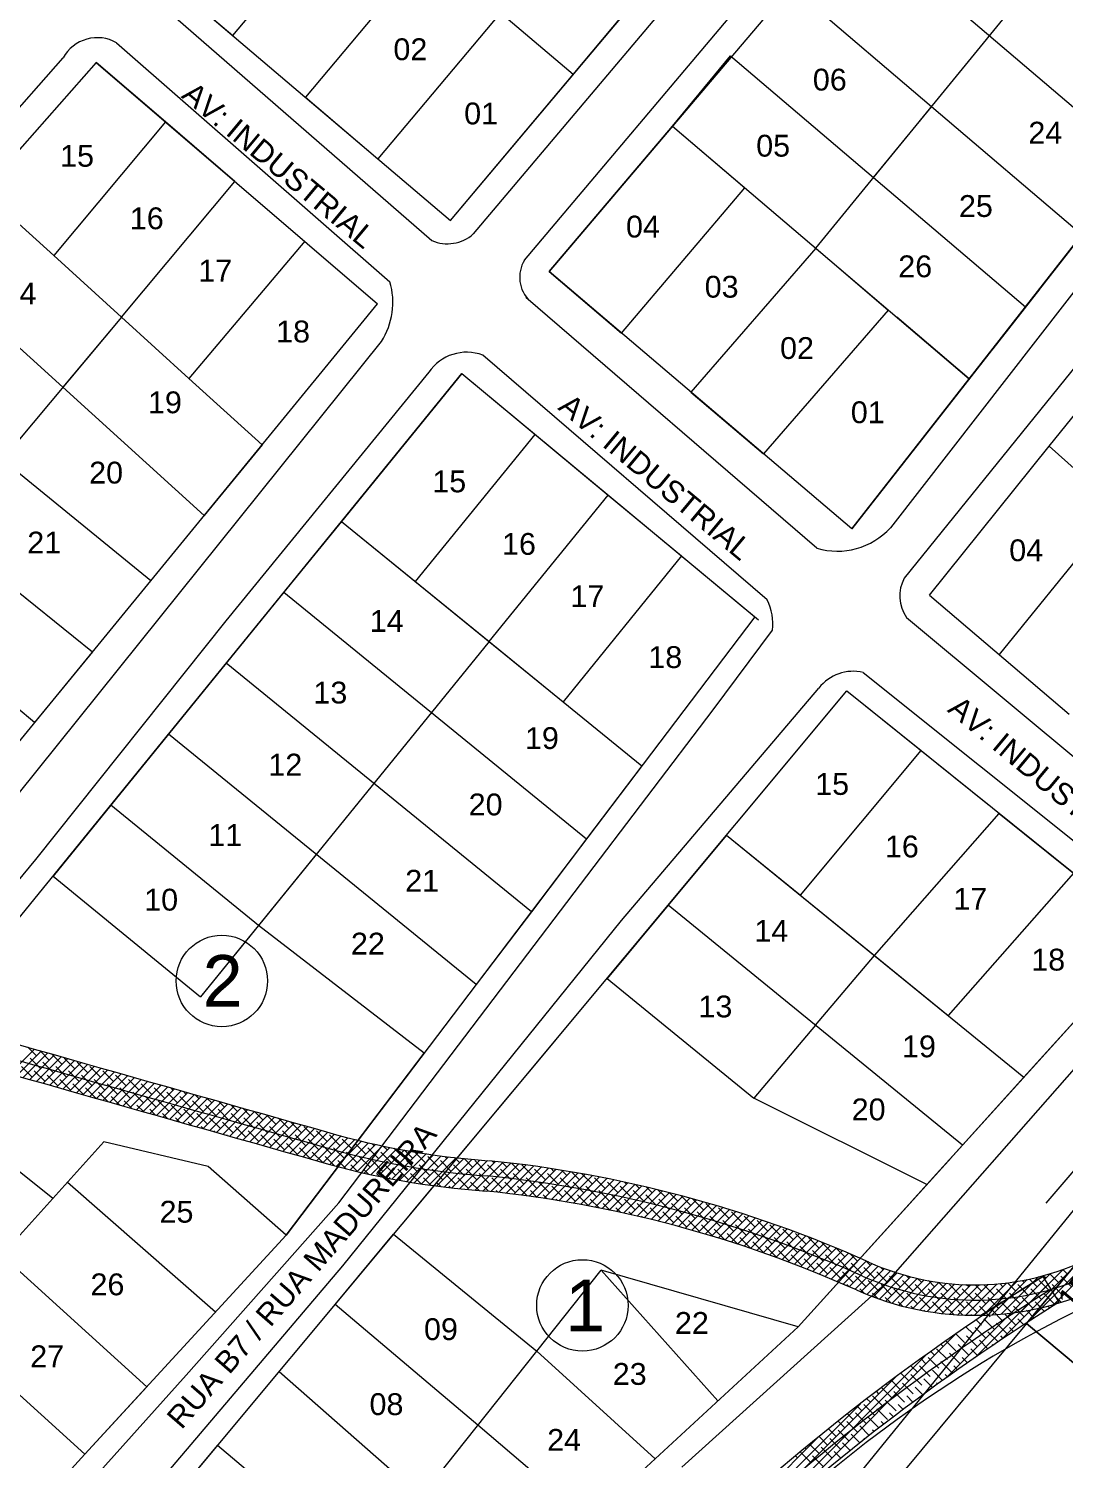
# Model space of a CAD drawing. Header units: metres. Extents: x 3808 to 8215, y 2374 to 6187.
# Drawn here: x 6023.7 to 6159.7, y 5523.2 to 5711 of the extents above; entities that cross this region are included whole.
import ezdxf

# ---------------------------------------------------------------- set-up
doc = ezdxf.new("R2010")
doc.units = ezdxf.units.M
doc.linetypes.add('CENTER', pattern=[2, 1.25, -0.25, 0.25, -0.25])
for name, color, linetype in [('0 - Divisão rela', 7, 'CENTER'), ('0 - Meio Fio', 32, 'Continuous'), ('0 - MEIO FIO 2', 251, 'Continuous'), ('COTAS', 7, 'Continuous'), ('divisórias', 7, 'Continuous'), ('Fluxo', 170, 'Continuous'), ('vista', 7, 'Continuous')]:
    doc.layers.add(name, color=color, linetype=linetype)
doc.styles.add('pedro', font='arial.ttf', dxfattribs={"height": 3})

msp = doc.modelspace()

# ---------------------------------------------------------------- linework, layer by layer
at = {"layer": '0 - Divisão rela', "linetype": 'Continuous', "lineweight": 5}
for p, q in [((6079.105, 5685.805), (6182.217, 5808.473)), ((6127.039, 5682.136), (6195.091, 5765.481)), ((6095.191, 5704.942), (6057.073, 5737.299)), ((6050.516, 5710.073), (6066.603, 5729.21)), ((6169.351, 5693.343), (6131.365, 5725.741)), ((6076.132, 5721.121), (6060.046, 5701.984)), ((6040.987, 5718.162), (6079.105, 5685.805)), ((6040.987, 5718.162), (6050.516, 5710.073)), ((6126.025, 5719.106), (6117.848, 5709.486)), ((6142.216, 5700.723), (6123.769, 5716.451)), ((6085.662, 5713.032), (6069.576, 5693.894)), ((6095.191, 5704.942), (6102.913, 5714.128)), ((6117.848, 5709.486), (6092.033, 5679.113)), ((6108.224, 5698.162), (6115.859, 5707.419)), ((6108.224, 5698.162), (6115.995, 5707.305)), ((6115.859, 5707.419), (6154.564, 5674.44)), ((6079.105, 5685.805), (6095.191, 5704.942)), ((6060.046, 5701.984), (6069.576, 5693.894)), ((6134.626, 5691.428), (6142.216, 5700.723)), ((6161.957, 5683.891), (6142.216, 5700.723)), ((6092.033, 5679.113), (6108.224, 5698.162)), ((6108.224, 5698.162), (6147.17, 5664.988)), ((6108.224, 5698.162), (6117.74, 5690.056)), ((6101.552, 5671.011), (6117.74, 5690.056)), ((6164.331, 5686.926), (6131.767, 5645.297)), ((6154.564, 5674.44), (6161.957, 5683.891)), ((6127.039, 5682.136), (6110.649, 5663.27)), ((6127.039, 5682.136), (6136.554, 5674.03)), ((6131.767, 5645.297), (6092.033, 5679.113)), ((6092.033, 5679.113), (6101.552, 5671.011)), ((6156.432, 5676.828), (6150.271, 5668.952)), ((6157.684, 5656.152), (6173.279, 5675.547)), ((6136.554, 5674.03), (6120.168, 5655.168)), ((6147.17, 5664.988), (6137.654, 5673.093)), ((6147.17, 5664.988), (6154.564, 5674.44)), ((6006.034, 5574.046), (6080.561, 5665.697)), ((6080.561, 5665.697), (6064.788, 5646.301)), ((6080.561, 5665.697), (6119.512, 5633.38)), ((6080.561, 5665.697), (6119.041, 5633.771)), ((6080.561, 5665.697), (6099.801, 5649.734)), ((6131.767, 5645.297), (6147.17, 5664.988)), ((6110.649, 5663.27), (6120.168, 5655.168)), ((6090.181, 5657.716), (6074.479, 5638.406)), ((6141.972, 5636.612), (6157.684, 5656.152)), ((6157.684, 5656.152), (6175.806, 5639.963)), ((6084.171, 5630.511), (6099.801, 5649.734)), ((6099.801, 5649.734), (6109.421, 5641.753)), ((6151.14, 5628.809), (6166.745, 5648.058)), ((6064.788, 5646.301), (6057.217, 5636.99)), ((6064.788, 5646.301), (6104.204, 5614.192)), ((6064.788, 5646.301), (6084.171, 5630.511)), ((6109.421, 5641.753), (6093.862, 5622.616)), ((6057.217, 5636.99), (6049.647, 5627.68)), ((6057.217, 5636.99), (6096.956, 5604.628)), ((6141.972, 5636.612), (6160.309, 5621.007)), ((6119.041, 5633.771), (6057.524, 5552.593)), ((6084.171, 5630.511), (6046.279, 5583.908)), ((6084.171, 5630.511), (6093.862, 5622.616)), ((6049.647, 5627.68), (6042.076, 5618.37)), ((6089.708, 5595.064), (6049.647, 5627.68)), ((6040.817, 5515.792), (6131.125, 5624.042)), ((6131.125, 5624.042), (6171.111, 5591.89)), ((6131.125, 5624.042), (6140.477, 5616.523)), ((6131.125, 5624.042), (6140.866, 5616.209)), ((6042.076, 5618.37), (6034.505, 5609.059)), ((6082.461, 5585.499), (6042.076, 5618.37)), ((6125.031, 5597.225), (6140.866, 5616.209)), ((6140.477, 5616.523), (6149.828, 5609.003)), ((6104.204, 5614.192), (6096.956, 5604.628)), ((6034.505, 5609.059), (6026.934, 5599.749)), ((6053.896, 5593.276), (6034.505, 5609.059)), ((6134.722, 5589.331), (6151.118, 5607.966)), ((6151.118, 5607.966), (6160.859, 5600.133)), ((6096.956, 5604.628), (6089.708, 5595.064)), ((6115.339, 5605.12), (6107.652, 5595.906)), ((6115.339, 5605.12), (6154.349, 5573.342)), ((6115.339, 5605.12), (6124.643, 5597.541)), ((6115.339, 5605.12), (6134.722, 5589.331)), ((6115.339, 5605.12), (6125.031, 5597.225)), ((6061.466, 5602.587), (6053.896, 5593.276)), ((6160.859, 5600.133), (6144.413, 5581.436)), ((6026.934, 5599.749), (6046.279, 5583.908)), ((6089.708, 5595.064), (6082.461, 5585.499)), ((6107.652, 5595.906), (6099.645, 5586.307)), ((6107.652, 5595.906), (6099.965, 5586.691)), ((6146.303, 5564.439), (6107.652, 5595.906)), ((6053.896, 5593.276), (6046.279, 5583.908)), ((6075.644, 5576.503), (6053.896, 5593.276)), ((6171.111, 5591.89), (6124.723, 5540.56)), ((6171.111, 5591.89), (6154.349, 5573.342)), ((6126.977, 5580.172), (6134.722, 5589.331)), ((6134.722, 5589.331), (6144.413, 5581.436)), ((6099.645, 5586.307), (6118.915, 5570.575)), ((6126.977, 5580.172), (6118.915, 5570.575)), ((6073.774, 5555.296), (6092.992, 5578.332)), ((6073.774, 5555.296), (6092.992, 5578.332)), ((6057.524, 5552.593), (6075.644, 5576.503)), ((6154.349, 5573.342), (6146.303, 5564.439)), ((6141.609, 5559.246), (6118.915, 5570.575)), ((6026.903, 5557.419), (6033.594, 5564.85)), ((6047.274, 5561.64), (6033.594, 5564.85)), ((6146.303, 5564.439), (6139.598, 5557.02)), ((6146.303, 5564.439), (6141.609, 5559.246)), ((6124.723, 5540.56), (6144.838, 5562.818)), ((6057.524, 5552.593), (6047.274, 5561.64)), ((6048.232, 5542.485), (6028.808, 5559.534)), ((6031.105, 5523.853), (6057.524, 5552.593)), ((6063.942, 5543.511), (6071.629, 5552.726)), ((6071.629, 5552.726), (6090.409, 5537.393)), ((6039.226, 5532.688), (6020.212, 5549.987)), ((6090.409, 5537.393), (6098.876, 5548.036)), ((6098.876, 5548.036), (6114.188, 5530.848)), ((6124.723, 5540.56), (6098.876, 5548.036)), ((6082.667, 5527.659), (6063.942, 5543.511)), ((6012.183, 5541.069), (6031.105, 5523.853)), ((6124.723, 5540.56), (6097.295, 5515.274)), ((6067.702, 5508.846), (6090.409, 5537.393)), ((6090.409, 5537.393), (6105.962, 5523.264)), ((6075.233, 5518.313), (6056.588, 5534.696)), ((6031.105, 5523.853), (6039.226, 5532.688)), ((6097.295, 5515.274), (6082.667, 5527.659)), ((6040.817, 5515.792), (6048.505, 5525.006)), ((6081.063, 5497.599), (6048.505, 5525.006)), ((6031.105, 5523.853), (6022.77, 5514.786))]:
    msp.add_line(p, q, dxfattribs=at)
at = {"layer": '0 - Meio Fio', "linetype": 'Continuous', "lineweight": 5}
for p, q in [((6230.743, 5766.452), (6136.825, 5645.45)), ((5990.67, 5758.066), (6076.639, 5683.145)), ((6132.401, 5743.693), (6082.077, 5684.02)), ((6088.816, 5680.586), (6131.731, 5731.491)), ((6206.949, 5723.362), (6138.642, 5638.836)), ((6292.941, 5714.676), (6157.207, 5556.82)), ((6035.264, 5709.114), (6071.15, 5677.742)), ((5991.248, 5665.137), (6028.255, 5707.154)), ((6127.166, 5642.77), (6088.999, 5675.66)), ((6015.912, 5602.557), (6070.028, 5669.899)), ((6120.668, 5635.985), (6083.328, 5668.111)), ((6076.241, 5665.865), (6049.618, 5633.222)), ((6138.947, 5633.695), (6178.665, 5600.58)), ((6049.618, 5633.222), (6024.607, 5601.915)), ((6113.56, 5621.561), (6121.36, 5632.013)), ((6133.26, 5626.481), (6173.05, 5594.609)), ((6101.532, 5593.923), (6127.429, 5624.424)), ((6087.456, 5587.19), (6113.56, 5621.561)), ((6024.607, 5601.915), (5966.759, 5531.795)), ((6064.984, 5548.6), (6101.532, 5593.923)), ((6064.442, 5556.873), (6087.456, 5587.19)), ((6172.021, 5587.069), (6136.176, 5546.287)), ((6044.389, 5534.247), (6064.442, 5556.873)), ((6038.915, 5517.928), (6064.984, 5548.6)), ((6136.176, 5546.287), (6109.449, 5522.165)), ((6009.296, 5495.04), (6044.389, 5534.247))]:
    msp.add_line(p, q, dxfattribs=at)
for centre, radius, start, end in [((6032.738, 5704.638), 5.14, 60.55755, 150.69732), ((6078.668, 5687.869), 5.141, 246.75804, 311.53719), ((6092.452, 5678.327), 4.28, 148.15058, 226.38874), ((6061.881, 5675.066), 9.648, 327.62024, 16.10444), ((6081.209, 5662.491), 6.006, 69.34203, 145.81615), ((6129.836, 5651.892), 9.505, 253.68116, 317.33203), ((6142.949, 5636.511), 4.894, 151.64569, 215.13131), ((6114.457, 5632.857), 6.954, 353.02667, 26.73434), ((6131.975, 5620.829), 5.796, 77.19159, 141.66158)]:
    msp.add_arc(centre, radius, start, end, dxfattribs=at)
at = {"layer": '0 - MEIO FIO 2', "lineweight": 5}
msp.add_line((6161.957, 5557.251), (6032.562, 5398.339), dxfattribs=at)
at = {"layer": 'COTAS', "color": 1, "lineweight": 5}
for p, q in [((6154.67, 5541), (6269.8, 5679.366)), ((6185.418, 5515.415), (6154.67, 5541))]:
    msp.add_line(p, q, dxfattribs=at)
at = {"layer": 'divisórias', "linetype": 'Continuous', "lineweight": 5}
for p, q in [((6032.591, 5706.54), (5992.987, 5661.558)), ((6032.591, 5706.54), (6069.53, 5674.85)), ((6041.698, 5698.726), (6032.591, 5706.54)), ((6041.698, 5698.726), (6027.025, 5681.179)), ((6050.806, 5690.913), (6041.698, 5698.726)), ((6035.908, 5673.111), (6050.806, 5690.913)), ((6027.025, 5681.179), (6017.711, 5689.639)), ((6059.963, 5683.056), (6044.767, 5665.064)), ((6009.781, 5680.633), (6028.211, 5663.905)), ((6035.908, 5673.111), (6027.025, 5681.179)), ((6035.908, 5673.111), (6012.43, 5645.03)), ((6035.908, 5673.111), (6028.206, 5663.909)), ((6044.767, 5665.064), (6035.908, 5673.111)), ((6066.988, 5671.746), (6069.53, 5674.85)), ((5980.397, 5566.042), (6066.988, 5671.746)), ((6046.765, 5647.06), (6028.206, 5663.909)), ((6044.767, 5665.064), (6054.369, 5656.343)), ((6054.369, 5656.343), (6046.765, 5647.06)), ((6020.278, 5654.417), (6039.772, 5638.523)), ((6012.43, 5645.03), (6032.117, 5629.179)), ((6024.513, 5619.896), (6005.007, 5635.976)), ((6032.117, 5629.179), (6024.513, 5619.896)), ((6026.903, 5557.419), (6006.034, 5574.046)), ((6020.212, 5549.987), (6026.903, 5557.419))]:
    msp.add_line(p, q, dxfattribs=at)
at = {"layer": 'Fluxo', "linetype": 'Continuous', "lineweight": 5}
for p, q in [((6024.752, 5576.145), (6023.619, 5577.278)), ((6021.272, 5573.787), (6024.51, 5577.025)), ((6022.146, 5573.539), (6025.384, 5576.777)), ((6023.02, 5573.29), (6026.258, 5576.529)), ((6023.894, 5573.042), (6027.133, 5576.28)), ((6025.314, 5574.461), (6023.911, 5575.865)), ((6024.768, 5572.794), (6028.007, 5576.032)), ((6026.436, 5575.584), (6025.187, 5576.833)), ((6025.643, 5572.545), (6028.881, 5575.784)), ((6026.517, 5572.297), (6029.756, 5575.536)), ((6028.12, 5575.023), (6026.755, 5576.388)), ((6029.804, 5574.461), (6028.401, 5575.865)), ((6024.191, 5573.339), (6022.788, 5574.742)), ((6025.875, 5572.778), (6024.472, 5574.181)), ((6026.998, 5573.9), (6025.594, 5575.303)), ((6027.559, 5572.216), (6026.156, 5573.62)), ((6028.681, 5573.339), (6027.278, 5574.742)), ((6027.391, 5572.049), (6030.63, 5575.287)), ((6028.266, 5571.801), (6031.504, 5575.039)), ((6030.365, 5572.778), (6028.962, 5574.181)), ((6029.14, 5571.552), (6032.379, 5574.791)), ((6030.014, 5571.304), (6033.253, 5574.543)), ((6031.488, 5573.9), (6030.084, 5575.303)), ((6032.049, 5572.216), (6030.646, 5573.62)), ((6030.889, 5571.056), (6034.127, 5574.295)), ((6031.763, 5570.808), (6035.002, 5574.047)), ((6033.171, 5573.339), (6031.768, 5574.742)), ((6032.637, 5570.56), (6035.876, 5573.799)), ((6034.855, 5572.778), (6033.452, 5574.181)), ((6033.512, 5570.312), (6036.751, 5573.551)), ((6036.539, 5572.216), (6035.136, 5573.62)), ((6029.243, 5571.655), (6027.839, 5573.058)), ((6030.926, 5571.094), (6029.523, 5572.497)), ((6032.561, 5570.581), (6031.207, 5571.936)), ((6033.733, 5571.655), (6032.33, 5573.058)), ((6035.417, 5571.094), (6034.013, 5572.497)), ((6034.386, 5570.064), (6037.625, 5573.303)), ((6035.261, 5569.816), (6038.5, 5573.055)), ((6037.1, 5570.533), (6035.697, 5571.936)), ((6036.135, 5569.568), (6039.375, 5572.807)), ((6038.223, 5571.655), (6036.82, 5573.058)), ((6037.01, 5569.32), (6040.249, 5572.559)), ((6037.884, 5569.072), (6041.124, 5572.311)), ((6039.907, 5571.094), (6038.503, 5572.497)), ((6038.759, 5568.824), (6041.998, 5572.063)), ((6039.345, 5572.778), (6039.293, 5572.83)), ((6039.634, 5568.576), (6042.873, 5571.815)), ((6041.59, 5570.533), (6040.187, 5571.936)), ((6041.029, 5572.216), (6040.86, 5572.386)), ((6042.713, 5571.655), (6042.426, 5571.942)), ((6034.129, 5570.137), (6032.891, 5571.374)), ((6035.696, 5569.692), (6034.575, 5570.813)), ((6037.262, 5569.248), (6036.258, 5570.252)), ((6038.784, 5569.971), (6037.381, 5571.374)), ((6040.468, 5569.41), (6039.065, 5570.813)), ((6040.508, 5568.328), (6043.748, 5571.567)), ((6042.152, 5568.849), (6040.749, 5570.252)), ((6041.383, 5568.08), (6044.622, 5571.319)), ((6043.274, 5569.971), (6041.871, 5571.374)), ((6042.258, 5567.832), (6045.497, 5571.072)), ((6043.132, 5567.584), (6046.372, 5570.824)), ((6044.958, 5569.41), (6043.555, 5570.813)), ((6044.397, 5571.094), (6043.993, 5571.498)), ((6044.007, 5567.336), (6047.247, 5570.576)), ((6044.882, 5567.089), (6048.121, 5570.328)), ((6046.642, 5568.849), (6045.239, 5570.252)), ((6046.081, 5570.533), (6045.559, 5571.054)), ((6045.756, 5566.841), (6048.996, 5570.081)), ((6046.631, 5566.593), (6049.871, 5569.833)), ((6047.764, 5569.971), (6047.125, 5570.611)), ((6049.448, 5569.41), (6048.691, 5570.167)), ((6038.829, 5568.804), (6037.942, 5569.691)), ((6040.396, 5568.36), (6039.626, 5569.129)), ((6041.962, 5567.916), (6041.31, 5568.568)), ((6043.836, 5568.288), (6042.432, 5569.691)), ((6043.529, 5567.472), (6042.994, 5568.007)), ((6045.519, 5567.726), (6044.116, 5569.129)), ((6047.203, 5567.165), (6045.8, 5568.568)), ((6048.326, 5568.288), (6046.922, 5569.691)), ((6048.887, 5566.604), (6047.484, 5568.007)), ((6047.506, 5566.345), (6050.746, 5569.585)), ((6048.381, 5566.098), (6051.621, 5569.338)), ((6050.009, 5567.726), (6048.606, 5569.129)), ((6049.256, 5565.85), (6052.496, 5569.09)), ((6050.131, 5565.602), (6053.371, 5568.842)), ((6051.132, 5568.849), (6050.257, 5569.724)), ((6051.693, 5567.165), (6050.29, 5568.568)), ((6051.006, 5565.355), (6054.246, 5568.595)), ((6052.816, 5568.288), (6051.823, 5569.281)), ((6051.88, 5565.107), (6055.121, 5568.347)), ((6053.377, 5566.604), (6051.974, 5568.007)), ((6052.755, 5564.86), (6055.996, 5568.1)), ((6054.5, 5567.726), (6053.388, 5568.838)), ((6056.183, 5567.165), (6054.954, 5568.395)), ((6057.867, 5566.604), (6056.519, 5567.952)), ((6045.095, 5567.028), (6044.677, 5567.446)), ((6046.661, 5566.585), (6046.361, 5566.884)), ((6048.227, 5566.141), (6048.045, 5566.323)), ((6050.571, 5566.042), (6049.168, 5567.446)), ((6052.254, 5565.481), (6050.851, 5566.884)), ((6053.938, 5564.92), (6052.535, 5566.323)), ((6053.63, 5564.612), (6056.871, 5567.852)), ((6055.061, 5566.042), (6053.658, 5567.446)), ((6054.505, 5564.364), (6057.746, 5567.605)), ((6056.745, 5565.481), (6055.341, 5566.884)), ((6055.38, 5564.117), (6058.621, 5567.357)), ((6056.255, 5563.869), (6059.496, 5567.11)), ((6058.428, 5564.92), (6057.025, 5566.323)), ((6057.13, 5563.622), (6060.371, 5566.863)), ((6058.006, 5563.375), (6061.246, 5566.615)), ((6059.551, 5566.042), (6058.148, 5567.446)), ((6058.881, 5563.127), (6062.121, 5566.368)), ((6059.756, 5562.88), (6062.995, 5566.119)), ((6061.235, 5565.481), (6059.832, 5566.884)), ((6062.919, 5564.92), (6061.515, 5566.323)), ((6049.793, 5565.698), (6049.729, 5565.762)), ((6055.622, 5564.359), (6054.219, 5565.762)), ((6057.306, 5563.797), (6055.903, 5565.201)), ((6058.99, 5563.236), (6057.587, 5564.639)), ((6060.112, 5564.359), (6058.709, 5565.762)), ((6061.796, 5563.797), (6060.393, 5565.201)), ((6060.631, 5562.632), (6063.869, 5565.871)), ((6061.506, 5562.385), (6064.75, 5565.629)), ((6063.48, 5563.236), (6062.077, 5564.639)), ((6062.379, 5562.135), (6065.638, 5565.394)), ((6064.602, 5564.359), (6063.199, 5565.762)), ((6063.256, 5561.89), (6066.532, 5565.166)), ((6064.14, 5561.652), (6067.433, 5564.945)), ((6066.286, 5563.797), (6064.883, 5565.201)), ((6065.031, 5561.42), (6068.342, 5564.731)), ((6065.928, 5561.194), (6069.258, 5564.524)), ((6067.97, 5563.236), (6066.567, 5564.639)), ((6066.832, 5560.976), (6070.181, 5564.324)), ((6067.409, 5564.92), (6067.368, 5564.96)), ((6067.743, 5560.764), (6071.111, 5564.133)), ((6069.092, 5564.359), (6068.832, 5564.619)), ((6070.776, 5563.797), (6070.268, 5564.306)), ((6060.673, 5562.675), (6059.27, 5564.078)), ((6062.319, 5562.152), (6060.954, 5563.517)), ((6063.87, 5561.724), (6062.638, 5562.956)), ((6065.164, 5562.675), (6063.76, 5564.078)), ((6065.387, 5561.329), (6064.322, 5562.394)), ((6066.847, 5562.114), (6065.444, 5563.517)), ((6068.531, 5561.552), (6067.128, 5562.956)), ((6069.654, 5562.675), (6068.251, 5564.078)), ((6068.661, 5560.56), (6072.05, 5563.948)), ((6070.215, 5560.991), (6068.812, 5562.394)), ((6069.586, 5560.362), (6072.996, 5563.772)), ((6071.338, 5562.114), (6069.934, 5563.517)), ((6070.518, 5560.172), (6073.95, 5563.603)), ((6071.458, 5559.989), (6074.912, 5563.443)), ((6073.021, 5561.552), (6071.618, 5562.956)), ((6072.46, 5563.236), (6071.676, 5564.021)), ((6072.405, 5559.814), (6075.882, 5563.291)), ((6074.144, 5562.675), (6073.058, 5563.761)), ((6074.705, 5560.991), (6073.302, 5562.394)), ((6073.36, 5559.646), (6076.861, 5563.147)), ((6074.323, 5559.486), (6077.849, 5563.012)), ((6075.828, 5562.114), (6074.424, 5563.517)), ((6075.294, 5559.335), (6078.845, 5562.886)), ((6077.511, 5561.552), (6076.108, 5562.956)), ((6076.272, 5559.191), (6079.851, 5562.769)), ((6077.26, 5559.055), (6080.866, 5562.661)), ((6079.195, 5560.991), (6077.792, 5562.394)), ((6078.255, 5558.929), (6081.89, 5562.563)), ((6078.634, 5562.675), (6078.363, 5562.946)), ((6079.26, 5558.81), (6082.924, 5562.475)), ((6080.318, 5562.114), (6079.638, 5562.793)), ((6080.273, 5558.701), (6083.968, 5562.396)), ((6082.002, 5561.552), (6080.895, 5562.658)), ((6081.295, 5558.601), (6084.989, 5562.295)), ((6083.685, 5560.991), (6082.282, 5562.394)), ((6084.808, 5562.114), (6084.584, 5562.337)), ((6066.872, 5560.966), (6066.006, 5561.833)), ((6068.328, 5560.633), (6067.689, 5561.272)), ((6069.757, 5560.327), (6069.373, 5560.71)), ((6071.899, 5560.43), (6070.496, 5561.833)), ((6073.583, 5559.869), (6072.179, 5561.272)), ((6075.229, 5559.344), (6073.863, 5560.71)), ((6076.389, 5560.43), (6074.986, 5561.833)), ((6078.073, 5559.869), (6076.67, 5561.272)), ((6079.757, 5559.307), (6078.353, 5560.71)), ((6080.879, 5560.43), (6079.476, 5561.833)), ((6082.563, 5559.869), (6081.16, 5561.272)), ((6082.327, 5558.51), (6086.001, 5562.184)), ((6084.247, 5559.307), (6082.843, 5560.71)), ((6083.368, 5558.429), (6087.007, 5562.067)), ((6085.369, 5560.43), (6083.966, 5561.833)), ((6084.397, 5558.335), (6088.007, 5561.945)), ((6085.41, 5558.225), (6089.002, 5561.817)), ((6087.053, 5559.869), (6085.65, 5561.272)), ((6086.492, 5561.552), (6085.842, 5562.202)), ((6086.416, 5558.109), (6089.991, 5561.684)), ((6088.176, 5560.991), (6087.112, 5562.055)), ((6088.737, 5559.307), (6087.334, 5560.71)), ((6087.417, 5557.988), (6090.975, 5561.545)), ((6088.412, 5557.86), (6091.953, 5561.401)), ((6089.859, 5560.43), (6088.456, 5561.833)), ((6089.402, 5557.727), (6092.926, 5561.252)), ((6091.543, 5559.869), (6090.14, 5561.272)), ((6090.386, 5557.589), (6093.894, 5561.097)), ((6091.364, 5557.445), (6094.857, 5560.937)), ((6093.227, 5559.307), (6091.824, 5560.71)), ((6092.666, 5560.991), (6092.31, 5561.347)), ((6092.337, 5557.295), (6095.814, 5560.772)), ((6093.305, 5557.14), (6096.767, 5560.602)), ((6094.349, 5560.43), (6093.641, 5561.138)), ((6094.267, 5556.98), (6097.715, 5560.427)), ((6096.033, 5559.869), (6094.987, 5560.915)), ((6097.717, 5559.307), (6096.346, 5560.678)), ((6071.16, 5560.046), (6071.057, 5560.149)), ((6076.543, 5559.153), (6075.547, 5560.149)), ((6077.838, 5558.981), (6077.231, 5559.588)), ((6079.114, 5558.827), (6078.915, 5559.027)), ((6081.44, 5558.746), (6080.037, 5560.149)), ((6082.84, 5558.469), (6081.721, 5559.588)), ((6084.061, 5558.37), (6083.405, 5559.027)), ((6085.93, 5558.746), (6084.527, 5560.149)), ((6087.614, 5558.185), (6086.211, 5559.588)), ((6089.161, 5557.76), (6087.895, 5559.027)), ((6090.421, 5558.746), (6089.017, 5560.149)), ((6092.104, 5558.185), (6090.701, 5559.588)), ((6093.788, 5557.623), (6092.385, 5559.027)), ((6094.911, 5558.746), (6093.508, 5560.149)), ((6096.595, 5558.185), (6095.191, 5559.588)), ((6095.224, 5556.815), (6098.657, 5560.248)), ((6096.176, 5556.644), (6099.595, 5560.063)), ((6098.278, 5557.623), (6096.875, 5559.027)), ((6097.123, 5556.468), (6100.528, 5559.873)), ((6099.401, 5558.746), (6097.998, 5560.149)), ((6098.065, 5556.288), (6101.457, 5559.679)), ((6099.002, 5556.102), (6102.38, 5559.48)), ((6101.085, 5558.185), (6099.681, 5559.588)), ((6099.934, 5555.912), (6103.299, 5559.277)), ((6100.523, 5559.869), (6100.516, 5559.876)), ((6100.861, 5555.716), (6104.214, 5559.069)), ((6102.768, 5557.623), (6101.365, 5559.027)), ((6101.784, 5555.516), (6105.124, 5558.856)), ((6102.207, 5559.307), (6101.938, 5559.576)), ((6102.701, 5555.311), (6106.029, 5558.639)), ((6103.891, 5558.746), (6103.378, 5559.259)), ((6105.575, 5558.185), (6104.835, 5558.924)), ((6107.259, 5557.623), (6106.312, 5558.57)), ((6085.319, 5558.235), (6085.089, 5558.465)), ((6090.467, 5557.577), (6089.579, 5558.465)), ((6091.786, 5557.381), (6091.262, 5557.904)), ((6093.119, 5557.171), (6092.946, 5557.343)), ((6095.472, 5557.062), (6094.069, 5558.465)), ((6097.156, 5556.501), (6095.753, 5557.904)), ((6098.596, 5556.183), (6097.436, 5557.343)), ((6099.962, 5557.062), (6098.559, 5558.465)), ((6100.005, 5555.897), (6099.12, 5556.782)), ((6101.646, 5556.501), (6100.243, 5557.904)), ((6103.33, 5555.94), (6101.927, 5557.343)), ((6104.452, 5557.062), (6103.049, 5558.465)), ((6105.013, 5555.378), (6103.61, 5556.782)), ((6103.614, 5555.102), (6106.93, 5558.418)), ((6104.523, 5554.888), (6107.827, 5558.192)), ((6106.136, 5556.501), (6104.733, 5557.904)), ((6105.427, 5554.669), (6108.719, 5557.962)), ((6106.326, 5554.446), (6109.607, 5557.727)), ((6107.82, 5555.94), (6106.417, 5557.343)), ((6107.221, 5554.218), (6110.491, 5557.489)), ((6108.942, 5557.062), (6107.808, 5558.197)), ((6109.504, 5555.378), (6108.1, 5556.782)), ((6108.111, 5553.986), (6111.371, 5557.246)), ((6108.997, 5553.749), (6112.246, 5556.998)), ((6110.626, 5556.501), (6109.325, 5557.803)), ((6109.879, 5553.509), (6113.117, 5556.747)), ((6112.31, 5555.94), (6110.907, 5557.343)), ((6113.994, 5555.378), (6112.591, 5556.782)), ((6101.431, 5555.593), (6100.804, 5556.22)), ((6102.875, 5555.272), (6102.488, 5555.659)), ((6104.338, 5554.932), (6104.172, 5555.098)), ((6106.697, 5554.817), (6105.294, 5556.22)), ((6108.381, 5554.256), (6106.978, 5555.659)), ((6110.065, 5553.695), (6108.662, 5555.098)), ((6111.187, 5554.817), (6109.784, 5556.22)), ((6110.756, 5553.263), (6113.985, 5556.492)), ((6112.871, 5554.256), (6111.468, 5555.659)), ((6111.629, 5553.014), (6114.848, 5556.232)), ((6112.498, 5552.76), (6115.707, 5555.969)), ((6114.555, 5553.695), (6113.152, 5555.098)), ((6113.363, 5552.503), (6116.562, 5555.702)), ((6114.224, 5552.241), (6117.413, 5555.43)), ((6115.678, 5554.817), (6114.274, 5556.22)), ((6115.08, 5551.975), (6118.261, 5555.155)), ((6115.933, 5551.705), (6119.104, 5554.876)), ((6117.361, 5554.256), (6115.958, 5555.659)), ((6119.045, 5553.695), (6117.642, 5555.098)), ((6111.749, 5553.133), (6110.346, 5554.537)), ((6113.432, 5552.572), (6112.029, 5553.975)), ((6115.116, 5552.011), (6113.713, 5553.414)), ((6116.239, 5553.133), (6114.836, 5554.537)), ((6117.923, 5552.572), (6116.519, 5553.975)), ((6116.781, 5551.43), (6119.943, 5554.593)), ((6117.625, 5551.152), (6120.779, 5554.306)), ((6119.606, 5552.011), (6118.203, 5553.414)), ((6118.466, 5550.87), (6121.611, 5554.016)), ((6119.302, 5550.584), (6122.439, 5553.721)), ((6120.729, 5553.133), (6119.326, 5554.537)), ((6120.135, 5550.294), (6123.264, 5553.423)), ((6120.964, 5550.001), (6124.084, 5553.121)), ((6122.413, 5552.572), (6121.01, 5553.975)), ((6124.097, 5552.011), (6122.693, 5553.414)), ((6116.8, 5551.45), (6115.397, 5552.853)), ((6118.484, 5550.888), (6117.081, 5552.291)), ((6120.168, 5550.327), (6118.765, 5551.73)), ((6121.29, 5551.45), (6119.887, 5552.853)), ((6121.851, 5549.766), (6120.448, 5551.169)), ((6122.974, 5550.888), (6121.571, 5552.291)), ((6121.789, 5549.703), (6124.902, 5552.816)), ((6122.61, 5549.402), (6125.715, 5552.507)), ((6124.658, 5550.327), (6123.255, 5551.73)), ((6123.428, 5549.097), (6126.525, 5552.194)), ((6124.241, 5548.788), (6127.331, 5551.878)), ((6125.78, 5551.45), (6124.377, 5552.853)), ((6126.342, 5549.766), (6124.938, 5551.169)), ((6125.051, 5548.475), (6128.134, 5551.558)), ((6125.857, 5548.159), (6128.933, 5551.234)), ((6127.464, 5550.888), (6126.061, 5552.291)), ((6129.148, 5550.327), (6127.773, 5551.702)), ((6123.535, 5549.204), (6122.132, 5550.608)), ((6125.219, 5548.643), (6123.816, 5550.046)), ((6126.903, 5548.082), (6125.5, 5549.485)), ((6128.025, 5549.204), (6126.622, 5550.608)), ((6126.66, 5547.839), (6129.728, 5550.907)), ((6127.459, 5547.516), (6130.52, 5550.577)), ((6128.254, 5547.188), (6131.309, 5550.243)), ((6129.709, 5548.643), (6128.306, 5550.046)), ((6129.046, 5546.858), (6132.094, 5549.906)), ((6130.832, 5549.766), (6129.663, 5550.935)), ((6129.834, 5546.523), (6132.876, 5549.565)), ((6131.393, 5548.082), (6129.99, 5549.485)), ((6130.619, 5546.186), (6133.654, 5549.221)), ((6132.516, 5549.204), (6131.602, 5550.118)), ((6134.199, 5548.643), (6133.596, 5549.247)), ((6156.748, 5543.129), (6163.454, 5549.834)), ((6158.266, 5543.524), (6165.623, 5550.881)), ((6128.587, 5547.521), (6127.184, 5548.924)), ((6130.27, 5546.959), (6128.867, 5548.363)), ((6131.954, 5546.398), (6130.551, 5547.801)), ((6131.4, 5545.844), (6134.432, 5548.876)), ((6133.077, 5547.521), (6131.674, 5548.924)), ((6132.178, 5545.499), (6135.225, 5548.546)), ((6133.638, 5545.837), (6132.235, 5547.24)), ((6132.958, 5545.156), (6136.034, 5548.233)), ((6134.761, 5546.959), (6133.357, 5548.363)), ((6133.751, 5544.828), (6136.861, 5547.937)), ((6134.56, 5544.514), (6137.706, 5547.66)), ((6136.444, 5546.398), (6135.041, 5547.801)), ((6135.384, 5544.216), (6138.569, 5547.401)), ((6135.883, 5548.082), (6135.546, 5548.419)), ((6138.128, 5545.837), (6136.725, 5547.24)), ((6137.567, 5547.521), (6137.297, 5547.791)), ((6139.251, 5546.959), (6138.903, 5547.307)), ((6152.636, 5542.385), (6157.81, 5547.558)), ((6153.945, 5542.571), (6159.49, 5548.115)), ((6155.313, 5542.816), (6161.343, 5548.847)), ((6157.211, 5546.959), (6156.88, 5547.29)), ((6158.895, 5546.398), (6157.753, 5547.541)), ((6160.579, 5545.837), (6159.176, 5547.24)), ((6160.018, 5547.521), (6159.441, 5548.098)), ((6131.374, 5545.856), (6131.112, 5546.118)), ((6133.369, 5544.983), (6132.796, 5545.556)), ((6135.322, 5545.276), (6133.919, 5546.679)), ((6137.006, 5544.714), (6135.602, 5546.118)), ((6136.225, 5543.933), (6139.453, 5547.161)), ((6137.082, 5543.668), (6140.356, 5546.942)), ((6138.689, 5544.153), (6137.286, 5545.556)), ((6137.956, 5543.419), (6141.281, 5546.745)), ((6139.812, 5545.276), (6138.409, 5546.679)), ((6138.848, 5543.189), (6142.229, 5546.571)), ((6139.759, 5542.977), (6143.202, 5546.42)), ((6141.496, 5544.714), (6140.093, 5546.118)), ((6140.935, 5546.398), (6140.4, 5546.932)), ((6140.689, 5542.785), (6144.2, 5546.296)), ((6141.64, 5542.614), (6145.225, 5546.198)), ((6143.18, 5544.153), (6141.776, 5545.556)), ((6142.618, 5545.837), (6141.811, 5546.644)), ((6142.613, 5542.464), (6146.28, 5546.131)), ((6144.302, 5545.276), (6143.15, 5546.427)), ((6143.608, 5542.337), (6147.368, 5546.096)), ((6144.11, 5533.858), (6157.065, 5546.813)), ((6145.986, 5544.714), (6144.583, 5546.118)), ((6144.628, 5542.234), (6148.49, 5546.096)), ((6145.675, 5542.158), (6149.652, 5546.135)), ((6147.67, 5544.153), (6146.267, 5545.556)), ((6146.749, 5542.11), (6150.857, 5546.218)), ((6147.108, 5545.837), (6146.836, 5546.109)), ((6147.853, 5542.092), (6152.112, 5546.35)), ((6147.893, 5536.519), (6157.498, 5546.123)), ((6148.792, 5545.276), (6147.976, 5546.092)), ((6148.991, 5542.107), (6153.423, 5546.538)), ((6150.476, 5544.714), (6149.079, 5546.111)), ((6150.164, 5542.158), (6154.8, 5546.793)), ((6152.16, 5544.153), (6150.757, 5545.556)), ((6151.599, 5545.837), (6151.187, 5546.248)), ((6151.378, 5542.249), (6156.256, 5547.126)), ((6151.41, 5538.914), (6157.93, 5545.433)), ((6153.282, 5545.276), (6152.197, 5546.361)), ((6154.966, 5544.714), (6153.563, 5546.118)), ((6154.405, 5546.398), (6154.139, 5546.664)), ((6154.966, 5544.714), (6154.16, 5545.521)), ((6156.089, 5545.837), (6155.075, 5546.851)), ((6156.65, 5544.153), (6155.247, 5545.556)), ((6156.65, 5544.153), (6155.247, 5545.556)), ((6155.454, 5546.325), (6155.47, 5546.341)), ((6156.089, 5545.837), (6155.541, 5546.385)), ((6157.773, 5545.276), (6156.369, 5546.679)), ((6157.773, 5545.276), (6156.369, 5546.679)), ((6159.456, 5544.714), (6158.053, 5546.118)), ((6135.192, 5544.283), (6134.48, 5544.995)), ((6136.865, 5543.733), (6136.164, 5544.434)), ((6138.425, 5543.295), (6137.848, 5543.872)), ((6140.373, 5543.592), (6138.97, 5544.995)), ((6142.057, 5543.031), (6140.654, 5544.434)), ((6143.741, 5542.469), (6142.338, 5543.872)), ((6144.863, 5543.592), (6143.46, 5544.995)), ((6146.547, 5543.031), (6145.144, 5544.434)), ((6148.231, 5542.469), (6146.828, 5543.872)), ((6149.354, 5543.592), (6147.95, 5544.995)), ((6151.037, 5543.031), (6149.634, 5544.434)), ((6152.721, 5542.469), (6151.318, 5543.872)), ((6152.721, 5542.469), (6151.398, 5543.792)), ((6152.16, 5544.153), (6152.089, 5544.224)), ((6152.31, 5544.303), (6152.469, 5544.462)), ((6153.844, 5543.592), (6152.44, 5544.995)), ((6153.844, 5543.592), (6152.779, 5544.656)), ((6155.527, 5543.031), (6154.124, 5544.434)), ((6155.527, 5543.031), (6154.124, 5544.434)), ((6154.716, 5541.097), (6158.362, 5544.743)), ((6156.589, 5543.091), (6155.808, 5543.872)), ((6157.069, 5542.612), (6155.808, 5543.872)), ((6158.334, 5543.592), (6156.931, 5544.995)), ((6158.334, 5543.592), (6156.931, 5544.995)), ((6157.849, 5543.107), (6158.795, 5544.053)), ((6159.236, 5543.812), (6158.614, 5544.434)), ((6139.895, 5542.948), (6139.531, 5543.311)), ((6141.292, 5542.673), (6141.215, 5542.75)), ((6145.139, 5542.193), (6144.021, 5543.311)), ((6146.33, 5542.125), (6145.705, 5542.75)), ((6147.484, 5542.094), (6147.389, 5542.189)), ((6149.69, 5542.133), (6148.512, 5543.311)), ((6148.992, 5542.108), (6149.467, 5542.583)), ((6150.476, 5540.224), (6149.073, 5541.627)), ((6149.915, 5541.908), (6149.327, 5542.495)), ((6150.749, 5542.197), (6150.195, 5542.75)), ((6151.599, 5541.347), (6150.195, 5542.75)), ((6151.037, 5543.031), (6150.708, 5543.36)), ((6153.282, 5540.785), (6151.879, 5542.189)), ((6153.77, 5542.543), (6153.002, 5543.311)), ((6154.405, 5541.908), (6153.002, 5543.311)), ((6154.339, 5540.851), (6153.563, 5541.627)), ((6154.73, 5542.705), (6154.686, 5542.75)), ((6155.701, 5541.735), (6154.686, 5542.75)), ((6156.384, 5542.174), (6156.369, 5542.189)), ((6157.755, 5543.048), (6157.492, 5543.311)), ((6147.67, 5539.663), (6146.747, 5540.586)), ((6149.354, 5539.102), (6147.95, 5540.505)), ((6148.792, 5540.785), (6148.083, 5541.495)), ((6150.964, 5538.614), (6149.634, 5539.944)), ((6152.16, 5539.663), (6150.757, 5541.066)), ((6152.984, 5539.961), (6152.44, 5540.505)), ((6123.003, 5517.242), (6145.464, 5539.702)), ((6143.741, 5537.979), (6143.435, 5538.285)), ((6145.425, 5537.418), (6144.094, 5538.748)), ((6144.863, 5539.102), (6144.755, 5539.21)), ((6146.547, 5538.54), (6145.418, 5539.67)), ((6147.108, 5536.857), (6145.705, 5538.26)), ((6148.231, 5537.979), (6146.828, 5539.382)), ((6149.625, 5537.707), (6148.512, 5538.821)), ((6150.294, 5538.161), (6150.195, 5538.26)), ((6151.636, 5539.064), (6151.318, 5539.382)), ((6072.657, 5468.018), (6141.67, 5537.03)), ((6141.496, 5535.734), (6140.814, 5536.416)), ((6143.18, 5535.173), (6141.776, 5536.576)), ((6142.618, 5536.857), (6142.122, 5537.353)), ((6144.302, 5536.295), (6142.899, 5537.699)), ((6144.863, 5534.612), (6143.46, 5536.015)), ((6145.986, 5535.734), (6144.583, 5537.137)), ((6146.967, 5535.876), (6146.267, 5536.576)), ((6148.293, 5536.795), (6147.389, 5537.699)), ((6139.251, 5533.489), (6138.218, 5534.522)), ((6140.373, 5534.612), (6139.513, 5535.472)), ((6140.935, 5532.928), (6139.531, 5534.331)), ((6142.057, 5534.05), (6140.654, 5535.453)), ((6143.68, 5533.55), (6142.338, 5534.892)), ((6144.334, 5534.018), (6144.021, 5534.331)), ((6145.647, 5534.95), (6145.144, 5535.453)), ((6076.371, 5472.855), (6137.525, 5534.008)), ((6137.006, 5531.244), (6135.647, 5532.602)), ((6136.444, 5532.928), (6136.288, 5533.085)), ((6138.128, 5532.367), (6136.93, 5533.565)), ((6139.812, 5531.805), (6138.409, 5533.208)), ((6141.079, 5531.661), (6140.093, 5532.647)), ((6142.376, 5532.608), (6141.215, 5533.77)), ((6143.027, 5533.08), (6142.899, 5533.208)), ((6079.885, 5477.491), (6132.889, 5530.495)), ((6134.761, 5528.999), (6133.357, 5530.402)), ((6134.199, 5530.683), (6133.735, 5531.147)), ((6135.883, 5530.121), (6134.48, 5531.525)), ((6135.322, 5531.805), (6135.008, 5532.119)), ((6137.567, 5529.56), (6136.164, 5530.963)), ((6138.689, 5530.683), (6137.286, 5532.086)), ((6138.503, 5529.746), (6137.848, 5530.402)), ((6139.788, 5530.707), (6138.97, 5531.525)), ((6131.954, 5528.438), (6131.207, 5529.184)), ((6133.638, 5527.876), (6132.235, 5529.28)), ((6133.077, 5529.56), (6132.468, 5530.169)), ((6135.319, 5527.318), (6133.919, 5528.718)), ((6136.444, 5528.438), (6135.041, 5529.841)), ((6137.225, 5528.78), (6136.725, 5529.28)), ((6129.709, 5526.193), (6128.704, 5527.197)), ((6130.832, 5527.315), (6129.953, 5528.194)), ((6131.393, 5525.631), (6129.99, 5527.034)), ((6132.516, 5526.754), (6131.112, 5528.157)), ((6134.057, 5526.335), (6132.796, 5527.596)), ((6134.687, 5526.827), (6134.48, 5527.034)), ((6135.953, 5527.807), (6135.602, 5528.157)), ((6084.166, 5482.895), (6127.485, 5526.213)), ((6127.464, 5523.948), (6126.226, 5525.186)), ((6126.903, 5525.631), (6126.843, 5525.691)), ((6128.587, 5525.07), (6127.462, 5526.195)), ((6129.148, 5523.386), (6127.745, 5524.789)), ((6130.27, 5524.509), (6128.867, 5525.912)), ((6131.55, 5524.352), (6130.551, 5525.351)), ((6132.8, 5525.347), (6131.674, 5526.473)), ((6133.428, 5525.842), (6133.357, 5525.912)), ((6124.658, 5523.386), (6124.383, 5523.661)), ((6126.342, 5522.825), (6124.996, 5524.171)), ((6125.78, 5524.509), (6125.61, 5524.679)), ((6128.025, 5522.264), (6126.622, 5523.667)), ((6130.306, 5523.351), (6129.429, 5524.228))]:
    msp.add_line(p, q, dxfattribs=at)
at = {"layer": 'Fluxo', "lineweight": 5}
for p, q in [((6148.695, 5542.099), (6156.828, 5547.191)), ((6156.828, 5547.191), (6158.952, 5543.801))]:
    msp.add_line(p, q, dxfattribs=at)
at = {"layer": 'Fluxo', "linetype": 'Continuous', "lineweight": 5}
for centre, radius, start, end in [((14051.177, 33832.152), 29373.11, 254.0818634, 254.2189615), ((14051.177, 33832.152), 29375.11, 254.0818634, 254.2189615), ((14051.177, 33832.152), 29377.11, 254.0818634, 254.2189615), ((6091.004, 5662.96), 100.81, 253.77023, 266.04788), ((6091.004, 5662.96), 102.81, 253.77023, 266.04788), ((6091.004, 5662.96), 104.81, 253.77023, 266.04788), ((6067.911, 5401.616), 161.584, 65.85853, 84.24347), ((6067.911, 5401.616), 159.584, 65.85853, 84.24347), ((6067.911, 5401.616), 157.584, 65.85853, 84.24347), ((6147.922, 5580.159), 34.068, 245.87349, 296.45118), ((6147.922, 5580.159), 36.068, 245.87349, 296.45118), ((6313.874, 5296.505), 295.815, 122.06572, 144.03761), ((6313.874, 5296.505), 293.815, 122.06572, 144.03761), ((6147.922, 5580.159), 38.068, 245.87349, 296.45118), ((6313.874, 5296.505), 291.815, 122.06572, 144.03761)]:
    msp.add_arc(centre, radius, start, end, dxfattribs=at)
at = {"layer": 'Fluxo', "lineweight": 5}
msp.add_arc((6235.52, 5393.469), 166.667, 97.04803, 134.06917, dxfattribs=at)
at = {"layer": 'vista', "lineweight": 5}
for p, q in [((6295.384, 5710.114), (6154.67, 5541)), ((6295.384, 5710.114), (6154.67, 5541)), ((6154.67, 5541), (6135.482, 5517.939)), ((6154.67, 5541), (6185.418, 5515.415))]:
    msp.add_line(p, q, dxfattribs=at)
for centre in [(6049.083, 5585.978), (6096.409, 5543.392)]:
    msp.add_circle(centre, 6, dxfattribs=at)

# ---------------------------------------------------------------- texts
at = {"layer": 'vista', "lineweight": 5, "style": 'pedro'}
for s, p in [('02', (6071.602, 5706.83)), ('06', (6126.65, 5702.844)), ('01', (6080.889, 5698.402)), ('24', (6154.939, 5695.881)), ('15', (6027.857, 5692.845)), ('05', (6119.217, 5694.171)), ('25', (6145.826, 5686.255)), ('16', (6037.007, 5684.643)), ('04', (6102.129, 5683.555)), ('17', (6045.99, 5677.774)), ('26', (6137.861, 5678.339)), ('14', (6020.308, 5674.767)), ('03', (6112.456, 5675.662)), ('18', (6056.211, 5669.786)), ('02', (6122.348, 5667.614)), ('19', (6039.391, 5660.489)), ('01', (6131.634, 5659.186)), ('20', (6031.667, 5651.264)), ('15', (6076.704, 5650.111)), ('16', (6085.855, 5641.908)), ('04', (6152.423, 5641.07)), ('17', (6094.838, 5635.039)), ('14', (6068.503, 5631.796)), ('18', (6105.058, 5627.052)), ('13', (6061.096, 5622.393)), ('19', (6088.87, 5616.421)), ('12', (6055.189, 5612.938)), ('15', (6126.96, 5610.401)), ('20', (6081.48, 5607.709)), ('11', (6047.309, 5603.694)), ('16', (6136.111, 5602.199)), ('21', (6073.148, 5597.695)), ('10', (6038.895, 5595.214)), ('17', (6145.094, 5595.33)), ('22', (6066.027, 5589.448)), ('14', (6118.979, 5591.133)), ('18', (6155.314, 5587.342)), ('13', (6111.638, 5581.199)), ('19', (6138.354, 5575.961)), ('20', (6131.746, 5567.687)), ('25', (6040.911, 5554.255)), ('26', (6031.847, 5544.724)), ('09', (6075.621, 5538.846)), ('22', (6108.547, 5539.659)), ('27', (6023.935, 5535.283)), ('23', (6100.391, 5532.965)), ('08', (6068.465, 5529)), ('24', (6091.779, 5524.307))]:
    msp.add_text(s, height=2.864, dxfattribs=at).set_placement(p)
for s, height, rotation, p in [('AV: INDUSTRIAL', 2.86398, 320.16905, (6043.642, 5702.006)), ('AV: INDUSTRIAL', 2.86398, 320.16905, (6093.072, 5661.075)), ('AV: INDUSTRIAL', 2.86398, 320.16905, (6144.193, 5621.419)), ('2', 6.779, 360, (6046.564, 5582.592)), ('RUA B7 / RUA MADUREIRA', 2.86398, 49.04473, (6043.794, 5526.993)), ('1', 6.779, 360, (6094.132, 5540.006))]:
    msp.add_text(s, height=height, rotation=rotation, dxfattribs=at).set_placement(p)
at = {"layer": 'vista', "color": 3, "lineweight": 5, "style": 'pedro'}
msp.add_text('21', height=2.864, dxfattribs=at).set_placement((6023.55, 5642.082))
at = {"layer": 'vista', "color": 1, "lineweight": 5, "style": 'pedro'}
msp.add_text('15', height=3, rotation=50.23736, dxfattribs=at).set_placement((6160.819, 5542.42))

doc.saveas('drawing.dxf')
